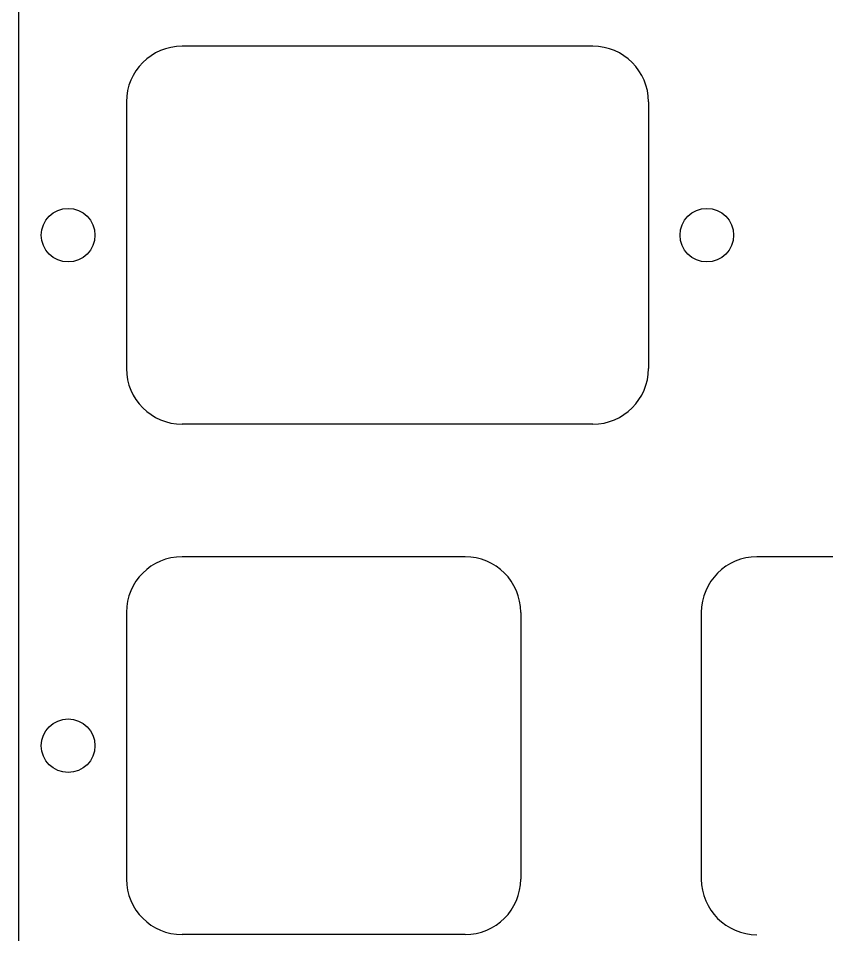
# Model space of a CAD drawing. Header units: millimetres. Extents: x -9 to 276, y -90 to 14.
# Drawn here: x -9 to 21.14, y -64.2 to -30.01 of the extents above; entities that cross this region are included whole.
import ezdxf

# ---------------------------------------------------------------- set-up
doc = ezdxf.new("R2010")
doc.units = ezdxf.units.MM
doc.layers.add('BLACK', color=7, linetype='CONTINUOUS')

msp = doc.modelspace()

# ---------------------------------------------------------------- linework, layer by layer
at = {"layer": 'BLACK', "linetype": 'Continuous'}
for p, q in [((-8.99855, -20.544445), (-8.99855, -34.441668)), ((12.4202, -31.05205), (-2.8922, -31.05205)), ((-4.967199, -33.12705), (-4.967199, -43.077051)), ((14.4952, -33.12705), (14.4952, -43.07705)), ((-8.99855, -34.441668), (-8.99855, -41.390279)), ((-8.99855, -41.390279), (-8.998551, -48.338891)), ((12.4202, -45.15205), (-2.892199, -45.15205)), ((-8.998551, -48.338891), (-8.998551, -55.287502)), ((7.65625, -50.1), (-2.893751, -50.1)), ((29.08895, -50.10205), (18.538949, -50.10205)), ((-4.96875, -52.175), (-4.96875, -62.125001)), ((9.73125, -52.175), (9.73125, -62.125)), ((16.46395, -52.17705), (16.46395, -62.127051)), ((-8.998551, -55.287502), (-8.998551, -62.236114)), ((-8.998551, -62.236114), (-8.998551, -65.710419)), ((7.65625, -64.2), (-2.89375, -64.2))]:
    msp.add_line(p, q, dxfattribs=at)
at = {"layer": 'BLACK'}
for centre in [(-7.1423, -38.10205), (16.6702, -38.10205), (-7.1423, -57.15205)]:
    msp.add_circle(centre, 1, dxfattribs=at)
for centre, radius, start, end in [((-2.892195, -33.127054), 2.075004, 90.0001381, 179.9998896), ((12.4202, -33.12705), 2.075, 0, 90), ((-2.892197, -43.077048), 2.075002, 180.0000828, 269.9999448), ((12.4202, -43.07705), 2.075, 270, 0), ((-2.893746, -52.175004), 2.075004, 90.0001381, 179.9998896), ((7.65625, -52.175), 2.075, 0, 90), ((18.538954, -52.177054), 2.075004, 90.0001381, 179.9998896), ((-2.893748, -62.124998), 2.075002, 180.0000828, 269.9999448), ((7.65625, -62.125), 2.075, 270, 0), ((18.538952, -62.127048), 2.075002, 180.0000828, 269.9999448)]:
    msp.add_arc(centre, radius, start, end, dxfattribs=at)

doc.saveas('drawing.dxf')
